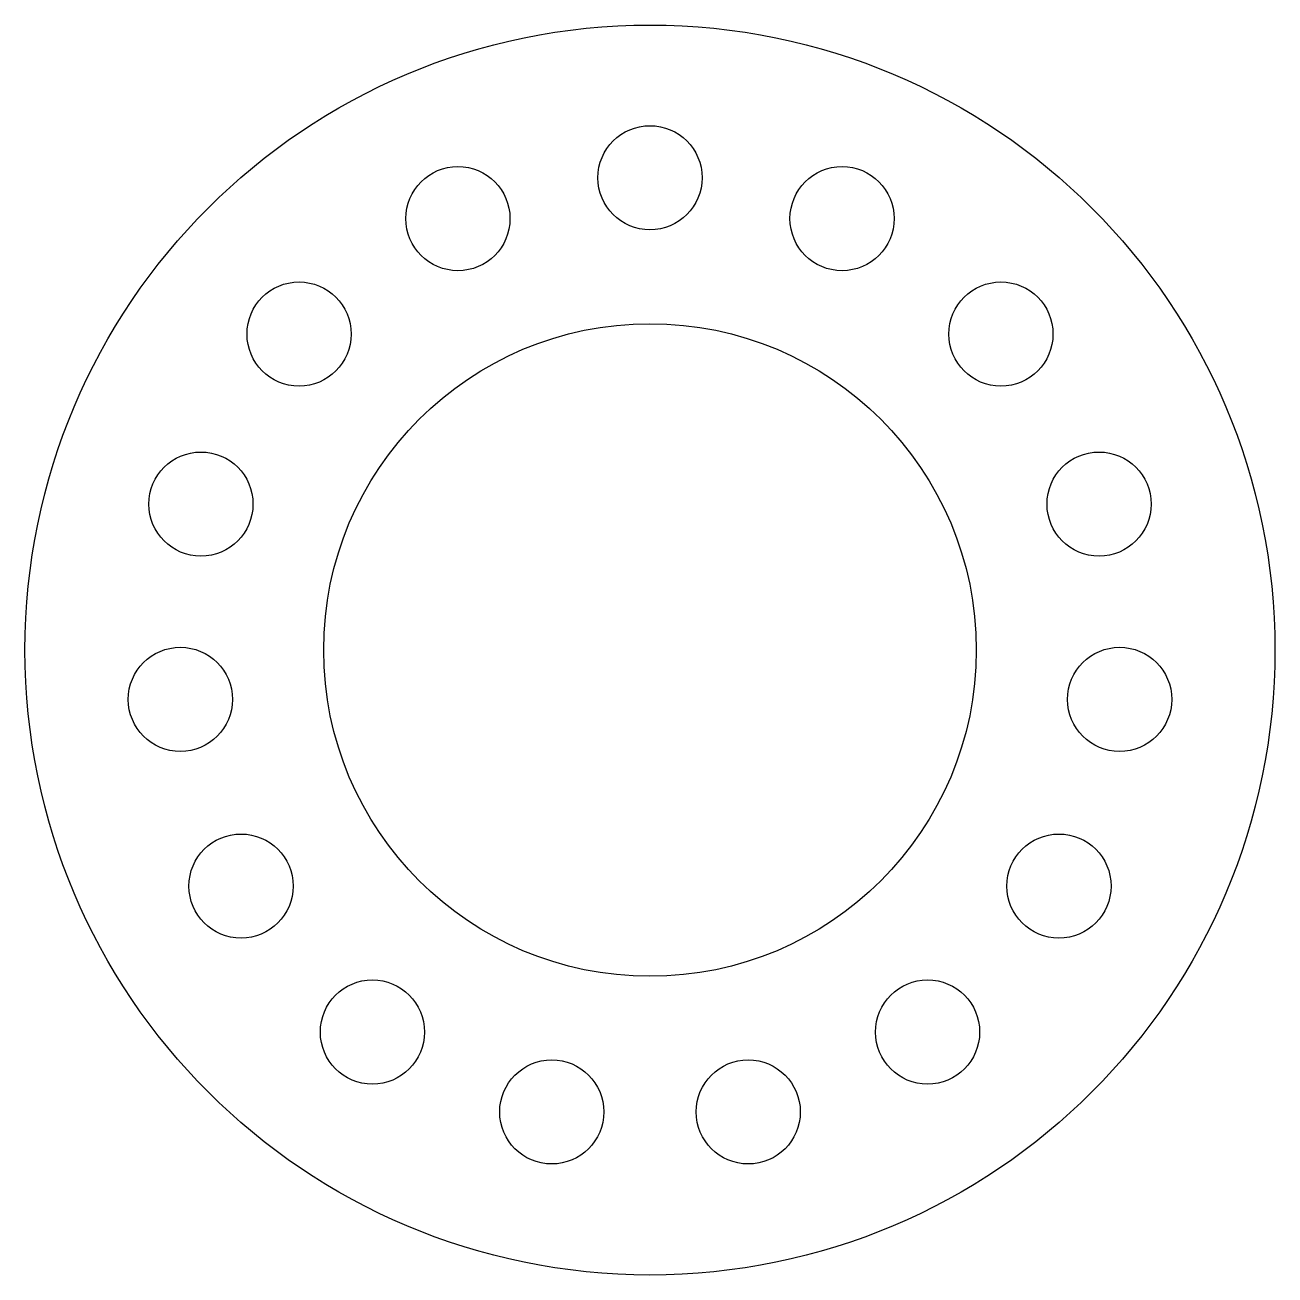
# Model space of a CAD drawing. Header units: millimetres. Extents: x -90 to 90, y 729 to 909.
import ezdxf

# ---------------------------------------------------------------- set-up
doc = ezdxf.new("R2010")
doc.units = ezdxf.units.MM
doc.layers.get('0').update_dxf_attribs({"linetype": 'CONTINUOUS'})

msp = doc.modelspace()

# ---------------------------------------------------------------- linework, layer by layer
for centre, radius in [((0, 818.59), 90), ((0, 886.59), 7.5), ((-27.66, 880.71), 7.5), ((27.66, 880.71), 7.5), ((-50.53, 864.09), 7.5), ((50.53, 864.09), 7.5), ((0, 818.59), 46.99), ((-64.67, 839.6), 7.5), ((64.67, 839.6), 7.5), ((-67.63, 811.48), 7.5), ((67.63, 811.48), 7.5), ((-58.89, 784.59), 7.5), ((58.89, 784.59), 7.5), ((-39.97, 763.58), 7.5), ((39.97, 763.58), 7.5), ((-14.14, 752.08), 7.5), ((14.14, 752.08), 7.5)]:
    msp.add_circle(centre, radius)

doc.saveas('drawing.dxf')
